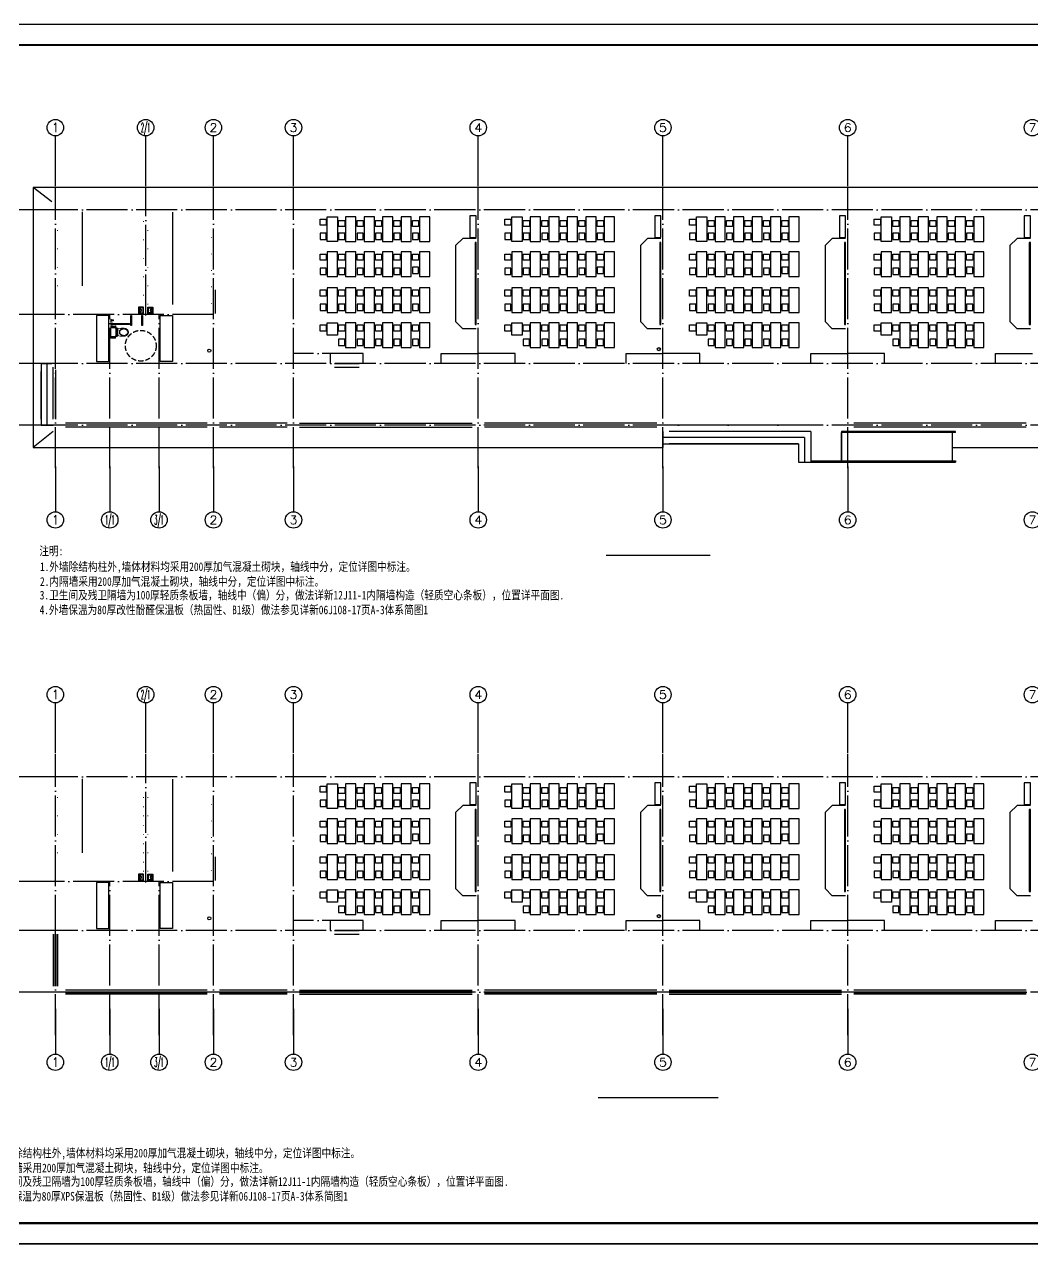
# Model space of a CAD drawing. Extents: x 28773 to 175644, y 7355 to 486294.
# Drawn here: x 78284 to 127384, y 186876 to 246751 of the extents above; entities that cross this region are included whole.
import ezdxf
from ezdxf.enums import TextEntityAlignment as Align

# ---------------------------------------------------------------- set-up
doc = ezdxf.new("R2010")
doc.units = 0
doc.header["$LTSCALE"] = 1000
doc.header["$MEASUREMENT"] = 0
doc.linetypes.add('DASH', pattern=[0.35, 0.25, -0.1])
doc.linetypes.add('DOTE', pattern=[2.42, 2, -0.2, 0.02, -0.2])
for name, color, linetype in [('AXIS', 3, 'Continuous'), ('AXIS_TEXT', 7, 'Continuous'), ('DIM_SYMB', 3, 'Continuous'), ('DOTE', 1, 'DOTE'), ('GROUND', 2, 'Continuous'), ('LVTRY', 6, 'Continuous'), ('PUB_TITLE', 7, 'Continuous'), ('RAIL', 163, 'Continuous'), ('STAIR', 3, 'Continuous'), ('TWT_TITLE', 7, 'Continuous'), ('WALL', 2, 'Continuous'), ('家具', 8, 'Continuous'), ('布置', 165, 'Continuous')]:
    doc.layers.add(name, color=color, linetype=linetype)
doc.layers.add('hatch', color=8, linetype='Continuous', lineweight=13)
doc.styles.add('-宋体', font='', dxfattribs={"width": 0.8})
doc.styles.add('_TCH_AXIS', font='complex_.ttf', dxfattribs={"bigfont": 'GBCBIG'})
doc.styles.add('COMPLEX', font='COMPLEX')
doc.styles.get('-宋体').set_extended_font_data('SimSun')

# ---------------------------------------------------------------- blocks, each defined once
blk = doc.blocks.new('ASEWQWQ')
at = {"layer": 'PUB_TITLE', "color": 8, "linetype": 'Continuous'}
blk.add_line((2984019, -2020728), (2984369, -2021078), dxfattribs=at)
at = {"layer": '家具'}
for p, q in [((2983369, -2020728), (2984019, -2020728)), ((2984369, -2021078), (2984019, -2020728)), ((2984369, -2024778), (2984369, -2021078)), ((2984019, -2025128), (2984369, -2024778)), ((2983369, -2025128), (2984019, -2025128))]:
    blk.add_line(p, q, dxfattribs=at)
for points in [[(2986129, -2021017), (2986129, -2019817), (2985629, -2019817), (2985629, -2021017)], [(2986172, -2019920), (2986172, -2020220), (2986472, -2020220), (2986472, -2019920)], [(2987029, -2021017), (2987029, -2019817), (2986529, -2019817), (2986529, -2021017)], [(2987072, -2019920), (2987072, -2020220), (2987372, -2020220), (2987372, -2019920)], [(2987929, -2021017), (2987929, -2019817), (2987429, -2019817), (2987429, -2021017)], [(2987972, -2019920), (2987972, -2020220), (2988272, -2020220), (2988272, -2019920)], [(2988829, -2021017), (2988829, -2019817), (2988329, -2019817), (2988329, -2021017)], [(2988872, -2019920), (2988872, -2020220), (2989172, -2020220), (2989172, -2019920)], [(2989729, -2021017), (2989729, -2019817), (2989229, -2019817), (2989229, -2021017)], [(2989772, -2019920), (2989772, -2020220), (2990072, -2020220), (2990072, -2019920)], [(2986172, -2020915), (2986172, -2020615), (2986472, -2020615), (2986472, -2020915)], [(2987072, -2020915), (2987072, -2020615), (2987372, -2020615), (2987372, -2020915)], [(2987972, -2020915), (2987972, -2020615), (2988272, -2020615), (2988272, -2020915)], [(2988872, -2020915), (2988872, -2020615), (2989172, -2020615), (2989172, -2020915)], [(2989772, -2020915), (2989772, -2020615), (2990072, -2020615), (2990072, -2020915)], [(2990629, -2020417), (2990629, -2021017), (2990129, -2021017), (2990129, -2020417)], [(2990672, -2020915), (2990672, -2020615), (2990972, -2020615), (2990972, -2020915)], [(2986129, -2022722), (2986129, -2021522), (2985629, -2021522), (2985629, -2022722)], [(2986172, -2021625), (2986172, -2021925), (2986472, -2021925), (2986472, -2021625)], [(2987029, -2022722), (2987029, -2021522), (2986529, -2021522), (2986529, -2022722)], [(2987072, -2021625), (2987072, -2021925), (2987372, -2021925), (2987372, -2021625)], [(2987929, -2022722), (2987929, -2021522), (2987429, -2021522), (2987429, -2022722)], [(2987972, -2021625), (2987972, -2021925), (2988272, -2021925), (2988272, -2021625)], [(2988829, -2022722), (2988829, -2021522), (2988329, -2021522), (2988329, -2022722)], [(2988872, -2021625), (2988872, -2021925), (2989172, -2021925), (2989172, -2021625)], [(2989729, -2022722), (2989729, -2021522), (2989229, -2021522), (2989229, -2022722)], [(2989772, -2021625), (2989772, -2021925), (2990072, -2021925), (2990072, -2021625)], [(2990629, -2022722), (2990629, -2021522), (2990129, -2021522), (2990129, -2022722)], [(2990672, -2021625), (2990672, -2021925), (2990972, -2021925), (2990972, -2021625)], [(2986172, -2022620), (2986172, -2022320), (2986472, -2022320), (2986472, -2022620)], [(2987072, -2022620), (2987072, -2022320), (2987372, -2022320), (2987372, -2022620)], [(2987972, -2022620), (2987972, -2022320), (2988272, -2022320), (2988272, -2022620)], [(2988872, -2022620), (2988872, -2022320), (2989172, -2022320), (2989172, -2022620)], [(2989772, -2022620), (2989772, -2022320), (2990072, -2022320), (2990072, -2022620)], [(2990672, -2022620), (2990672, -2022320), (2990972, -2022320), (2990972, -2022620)], [(2986129, -2024472), (2986129, -2023272), (2985629, -2023272), (2985629, -2024472)], [(2986172, -2023426), (2986172, -2023726), (2986472, -2023726), (2986472, -2023426)], [(2987029, -2024472), (2987029, -2023272), (2986529, -2023272), (2986529, -2024472)], [(2987072, -2023375), (2987072, -2023675), (2987372, -2023675), (2987372, -2023375)], [(2987929, -2024472), (2987929, -2023272), (2987429, -2023272), (2987429, -2024472)], [(2987972, -2023375), (2987972, -2023675), (2988272, -2023675), (2988272, -2023375)], [(2988829, -2024472), (2988829, -2023272), (2988329, -2023272), (2988329, -2024472)], [(2988872, -2023375), (2988872, -2023675), (2989172, -2023675), (2989172, -2023375)], [(2989729, -2024472), (2989729, -2023272), (2989229, -2023272), (2989229, -2024472)], [(2989772, -2023375), (2989772, -2023675), (2990072, -2023675), (2990072, -2023375)], [(2990629, -2024472), (2990629, -2023272), (2990129, -2023272), (2990129, -2024472)], [(2990672, -2023375), (2990672, -2023675), (2990972, -2023675), (2990972, -2023375)], [(2986172, -2024370), (2986172, -2024070), (2986472, -2024070), (2986472, -2024370)], [(2987072, -2024370), (2987072, -2024070), (2987372, -2024070), (2987372, -2024370)], [(2987972, -2024370), (2987972, -2024070), (2988272, -2024070), (2988272, -2024370)], [(2988872, -2024370), (2988872, -2024070), (2989172, -2024070), (2989172, -2024370)], [(2989772, -2024370), (2989772, -2024070), (2990072, -2024070), (2990072, -2024370)], [(2990672, -2024370), (2990672, -2024070), (2990972, -2024070), (2990972, -2024370)], [(2983369, -2026229), (2983669, -2026229), (2983669, -2025169), (2983369, -2025169)], [(2986129, -2026177), (2986129, -2024977), (2985629, -2024977), (2985629, -2026177)], [(2986172, -2025080), (2986172, -2025380), (2986472, -2025380), (2986472, -2025080)], [(2987029, -2026177), (2987029, -2024977), (2986529, -2024977), (2986529, -2026177)], [(2987072, -2025080), (2987072, -2025380), (2987372, -2025380), (2987372, -2025080)], [(2987929, -2026177), (2987929, -2024977), (2987429, -2024977), (2987429, -2026177)], [(2987972, -2025080), (2987972, -2025380), (2988272, -2025380), (2988272, -2025080)], [(2988829, -2026177), (2988829, -2024977), (2988329, -2024977), (2988329, -2026177)], [(2988872, -2025080), (2988872, -2025380), (2989172, -2025380), (2989172, -2025080)], [(2989729, -2026177), (2989729, -2024977), (2989229, -2024977), (2989229, -2026177)], [(2989772, -2025080), (2989772, -2025380), (2990072, -2025380), (2990072, -2025080)], [(2990629, -2024977), (2990629, -2026177), (2990129, -2026177), (2990129, -2024977)], [(2990672, -2025080), (2990672, -2025380), (2990972, -2025380), (2990972, -2025080)], [(2986172, -2026005), (2986172, -2025705), (2986472, -2025705), (2986472, -2026005)], [(2987072, -2026005), (2987072, -2025705), (2987372, -2025705), (2987372, -2026005)], [(2987972, -2026005), (2987972, -2025705), (2988272, -2025705), (2988272, -2026005)], [(2988872, -2026005), (2988872, -2025705), (2989172, -2025705), (2989172, -2026005)], [(2989772, -2026005), (2989772, -2025705), (2990072, -2025705), (2990072, -2026005)], [(2990672, -2026075), (2990672, -2025775), (2990972, -2025775), (2990972, -2026075)]]:
    blk.add_lwpolyline(points, close=True, dxfattribs=at)
blk.add_lwpolyline([(2983419, -2023216), (2983419, -2020928), (2983369, -2020928), (2983369, -2024928), (2983419, -2024928), (2983419, -2023104)], dxfattribs=at)
blk = doc.blocks.new('$plan$00000391')
for p, q in [((-349, 95), (-372, 95)), ((-360, 84), (-360, 106)), ((0, 249), (-172, 249)), ((-921, -400), (-921, -400)), ((-19, -380), (-901, -380)), ((-901, -420), (-19, -420)), ((-349, -95), (-372, -95)), ((-360, -84), (-360, -106)), ((-28, -555), (-13, -539)), ((-13, -610), (-28, -595)), ((-19, -420), (-19, -380))]:
    blk.add_line(p, q)
at = {"lineweight": 13}
blk.add_line((-246, 94), (-246, -94), dxfattribs=at)
for points in [[(-344, 161), (-459, 185, 0.088113), (-657, 194, 0.124068), (-791, 135, 0.086475), (-848, 68, 0.130408), (-865, 0, 0.130408), (-848, -68, 0.086475), (-791, -135, 0.124068), (-657, -194, 0.088113), (-459, -185), (-344, -161)], [(-232, 245, 0.32142), (-286, 169), (-286, -169, 0.300027), (-237, -242)], [(-172, 249), (-217, 249), (-206, 249, 0.081902), (-232, 245)], [(-237, -242, 0.019656), (-232, -245)], [(-232, -245, 0.081906), (-206, -249), (0, -249)]]:
    blk.add_lwpolyline(points, format="xyb")
for points in [[(-823, 0, -0.221073), (-777, 100, -0.102493), (-672, 156, -0.121565), (-540, 153, -0.187395), (-429, 71, -0.126952), (-411, 0, -0.126952), (-429, -71, -0.187395), (-540, -153, -0.121565), (-672, -156, -0.102493), (-777, -100, -0.221073)], [(-286, -199), (-286, 199), (-323, 199, 0.472458), (-346, 172, -0.097656), (-346, -172, 0.472458), (-323, -199)], [(0, -268), (0, 268, 0.421203), (-23, 291), (-208, 287, 0.384529), (-230, 266, 0.020097), (-240, 0, 0.020097), (-230, -266, 0.384529), (-208, -287), (-23, -291, 0.421203)], [(-137, -575), (-137, -575, 0.414214), (-117, -595), (-28, -595), (-28, -555), (-117, -555, 0.414214)]]:
    blk.add_lwpolyline(points, format="xyb", close=True)
for points in [[(-606, 146, -0.134007), (-498, 113, -0.213245), (-436, 29, 0.668461), (-420, 32, 0.205105), (-491, 125, 0.136377), (-606, 157)], [(-447, -6), (-441, -18, 0.801198), (-437, -19, 0.05862), (-435, 0, 0.05862), (-437, 19, 0.801198), (-441, 18), (-447, 6)], [(-232, 199, 0.216674), (-246, 169), (-246, 137)], [(-235, 197, -0.203745), (-206, 209), (0, 209)], [(-606, -157, 0.136377), (-491, -125, 0.205105), (-420, -32, 0.668461), (-436, -29, -0.213245), (-498, -113, -0.134007), (-606, -146)], [(-246, -137), (-246, -169, 0.194092), (-235, -197)], [(-235, -197, 0.203745), (-206, -209), (0, -209)]]:
    blk.add_lwpolyline(points, format="xyb", dxfattribs=at)
for points in [[(-286, 94), (-242, 94), (-242, 137), (-286, 137)], [(-286, -94), (-242, -94), (-242, -137), (-286, -137)], [(-103, -376), (-13, -376), (-13, -362), (-103, -362)], [(-103, -425), (-13, -425), (-13, -439), (-103, -439)], [(-43, -362), (-30, -362), (-30, -355), (-43, -355)], [(-43, -439), (-30, -439), (-30, -446), (-43, -446)], [(0, -340), (-13, -340), (-13, -460), (0, -460)], [(0, -512), (-13, -512), (-13, -632), (0, -632)]]:
    blk.add_lwpolyline(points, close=True)
blk.add_lwpolyline([(-233, -229), (-245, -264), (-238, -318), (-215, -315), (-220, -283)])
for start, end in [(90.00056, 180.00064), (179.99993, 270.00002)]:
    blk.add_arc((-901, -400), 20, start, end)
blk = doc.blocks.new('364535463')
at = {"layer": '布置'}
blk.add_lwpolyline([(150, -250), (150, 0), (-150, 0), (-150, -250)], close=True, dxfattribs=at)
blk.add_lwpolyline([(100, -220), (120, -220), (120, -30), (-120, -30), (-120, -220), (-100, -220, -1)], format="xyb", close=True, dxfattribs=at)
blk.add_lwpolyline([(-70, -220), (70, -220)], dxfattribs=at)
blk.add_arc((0, -220), 70, 0, 180, dxfattribs=at)
blk = doc.blocks.new('_AXISO')
blk.add_circle((0, 0), 0.5)
at = {"layer": 'AXIS_TEXT', "style": 'COMPLEX', "width": 1.041667}
blk.add_attdef('A', text='', height=0.56, dxfattribs=at).set_placement((-0.25, -0.28), (0.25, -0.28), align=Align.FIT)

msp = doc.modelspace()

# ---------------------------------------------------------------- linework, layer by layer
for points in [[(81096, 237631), (81096, 234018)], [(85496, 237618), (85496, 233106)], [(93384, 230231), (94584, 230231)], [(93384, 230051), (94584, 230051)], [(93384, 230051), (94584, 230051)], [(81096, 210004), (81096, 206392)], [(85496, 209992), (85496, 205479)], [(93384, 202604), (94584, 202604)], [(93384, 202424), (94584, 202424)]]:
    msp.add_lwpolyline(points)
for points in [[(83463, 232581), (83495, 232581), (83495, 232095), (83463, 232095)], [(83999, 232581), (84031, 232581), (84031, 232095), (83999, 232095)]]:
    msp.add_lwpolyline(points, close=True)
at = {"color": 2}
for points in [[(79604, 230231), (79084, 230231), (79084, 227231), (79684, 227231)], [(79084, 230231), (79604, 230231)], [(79384, 227231), (79384, 230231)], [(79684, 227531), (79684, 230051)], [(79084, 227531), (79084, 229851)], [(79084, 227231), (79684, 227231)], [(109384, 226931), (109384, 226331), (115984, 226331)]]:
    msp.add_lwpolyline(points, dxfattribs=at)
at = {"color": 5}
for points in [[(79759, 202424), (79759, 199904)], [(79809, 202424), (79809, 199904)], [(80284, 199629), (87184, 199629)], [(80284, 199579), (87184, 199579)], [(87784, 199629), (91084, 199629)], [(87784, 199579), (91084, 199579)], [(100084, 199629), (91684, 199629)], [(100084, 199579), (91684, 199579)], [(100684, 199629), (109084, 199629)], [(100684, 199579), (109084, 199579)], [(118084, 199629), (109684, 199629)], [(118084, 199579), (109684, 199579)], [(118684, 199629), (127084, 199629)], [(118684, 199579), (127084, 199579)]]:
    msp.add_lwpolyline(points, dxfattribs=at)
at = {"linetype": 'DASH'}
msp.add_circle((83945, 231103), 750, dxfattribs=at)
at = {"color": 5}
for centre in [(87284, 230865), (109182, 230935), (87284, 203205), (109182, 203308)]:
    msp.add_circle(centre, 75, dxfattribs=at)
at = {"layer": 'AXIS'}
for p, q in [((79784, 238871), (79784, 241329)), ((84184, 238871), (84184, 241329)), ((87484, 238871), (87484, 241329)), ((91384, 238871), (91384, 241329)), ((100384, 238871), (100384, 241329)), ((109384, 238871), (109384, 241329)), ((118384, 238871), (118384, 241329)), ((78986, 237731), (76976, 237731)), ((78986, 232631), (76976, 232631)), ((78986, 230231), (76976, 230231)), ((78986, 227231), (76976, 227231)), ((79784, 225222), (79784, 223016)), ((82434, 225222), (82434, 223016)), ((84834, 225222), (84834, 223016)), ((87484, 225222), (87484, 223016)), ((91384, 225222), (91384, 223016)), ((100384, 225222), (100384, 223016)), ((109384, 225222), (109384, 223016)), ((118384, 225222), (118384, 223016)), ((79784, 211244), (79784, 213702)), ((84184, 211244), (84184, 213702)), ((87484, 211244), (87484, 213702)), ((91384, 211244), (91384, 213702)), ((100384, 211244), (100384, 213702)), ((109384, 211244), (109384, 213702)), ((118384, 211244), (118384, 213702)), ((78986, 210104), (76976, 210104)), ((78986, 205004), (76976, 205004)), ((78986, 202604), (76976, 202604)), ((78986, 199604), (76976, 199604)), ((79784, 198797), (79784, 196591)), ((82434, 198797), (82434, 196591)), ((84834, 198797), (84834, 196591)), ((87484, 198797), (87484, 196591)), ((91384, 198797), (91384, 196591)), ((100384, 198797), (100384, 196591)), ((109384, 198797), (109384, 196591)), ((118384, 198797), (118384, 196591))]:
    msp.add_line(p, q, dxfattribs=at)
at = {"layer": 'DIM_SYMB'}
msp.add_lwpolyline([(121218, 225825, 0, 0, 0), (120659, 225825, 80, 0, 0), (120359, 225825, 0, 0, 0)], format="xyseb", dxfattribs=at)
at = {"layer": 'DIM_SYMB', "const_width": 70}
for points in [[(106610, 220885), (111685, 220885)], [(106215, 194460), (112080, 194460)]]:
    msp.add_lwpolyline(points, dxfattribs=at)
at = {"layer": 'DOTE'}
for p, q in [((79784, 225140), (79784, 238831)), ((84184, 232581), (84184, 238831)), ((87484, 225140), (87484, 238831)), ((91384, 225140), (91384, 238831)), ((100384, 225140), (100384, 238831)), ((109384, 225140), (109384, 238831)), ((118384, 225140), (118384, 238831)), ((141384, 237731), (78684, 237731)), ((141384, 237731), (78684, 237731)), ((141384, 237731), (78684, 237731)), ((141384, 237731), (78684, 237731)), ((87484, 232631), (78684, 232631)), ((82434, 225140), (82434, 232631)), ((84834, 225140), (84834, 232631)), ((94784, 230731), (91384, 230731)), ((93184, 230231), (93184, 230731)), ((94784, 230231), (94784, 230731)), ((98584, 230731), (100384, 230731)), ((98584, 230231), (98584, 230731)), ((102184, 230731), (100384, 230731)), ((102184, 230231), (102184, 230731)), ((107584, 230731), (109384, 230731)), ((107584, 230231), (107584, 230731)), ((111184, 230731), (109384, 230731)), ((111184, 230231), (111184, 230731)), ((116584, 230731), (118384, 230731)), ((116584, 230231), (116584, 230731)), ((120184, 230731), (118384, 230731)), ((120184, 230231), (120184, 230731)), ((125584, 230731), (127384, 230731)), ((125584, 230231), (125584, 230731)), ((141384, 230231), (78684, 230231)), ((141384, 227231), (78684, 227231)), ((79784, 197514), (79784, 211204)), ((84184, 204954), (84184, 211204)), ((87484, 197514), (87484, 211204)), ((91384, 197514), (91384, 211204)), ((100384, 197514), (100384, 211204)), ((109384, 197514), (109384, 211204)), ((118384, 197514), (118384, 211204)), ((141384, 210104), (78684, 210104)), ((141384, 210104), (78684, 210104)), ((141384, 210104), (78684, 210104)), ((141384, 210104), (78684, 210104)), ((87484, 205004), (78684, 205004)), ((82434, 197514), (82434, 205004)), ((84834, 197514), (84834, 205004)), ((94784, 203104), (91384, 203104)), ((93184, 202604), (93184, 203104)), ((94784, 202604), (94784, 203104)), ((98584, 203104), (100384, 203104)), ((98584, 202604), (98584, 203104)), ((102184, 203104), (100384, 203104)), ((102184, 202604), (102184, 203104)), ((107584, 203104), (109384, 203104)), ((107584, 202604), (107584, 203104)), ((111184, 203104), (109384, 203104)), ((111184, 202604), (111184, 203104)), ((116584, 203104), (118384, 203104)), ((116584, 202604), (116584, 203104)), ((120184, 203104), (118384, 203104)), ((120184, 202604), (120184, 203104)), ((125584, 203104), (127384, 203104)), ((125584, 202604), (125584, 203104)), ((141384, 202604), (78684, 202604)), ((141384, 199604), (78684, 199604))]:
    msp.add_line(p, q, dxfattribs=at)
at = {"layer": 'GROUND'}
for p, q in [((141364, 238811), (78704, 238811)), ((78704, 238811), (78704, 226151)), ((79604, 238111), (78704, 238811)), ((79684, 226931), (78704, 226151)), ((78704, 226151), (109384, 226151)), ((103204, 226151), (109384, 226151)), ((123484, 226151), (141364, 226151))]:
    msp.add_line(p, q, dxfattribs=at)
msp.add_lwpolyline([(109384, 226931), (109384, 226151)], dxfattribs=at)
at = {"layer": 'hatch'}
for p, q in [((84084, 237145), (84084, 237170)), ((79884, 236732), (79884, 236707)), ((84284, 236732), (84284, 236707)), ((84084, 236246), (84084, 236271)), ((87384, 236356), (87384, 236381)), ((79884, 235834), (79884, 235809)), ((84084, 235348), (84084, 235373)), ((84284, 235834), (84284, 235809)), ((87384, 235557), (87384, 235582)), ((79884, 234935), (79884, 234910)), ((84284, 234935), (84284, 234910)), ((87384, 234758), (87384, 234783)), ((84084, 234449), (84084, 234474)), ((79884, 234037), (79884, 234012)), ((84084, 233551), (84084, 233576)), ((84284, 234037), (84284, 234012)), ((87384, 233958), (87384, 233983)), ((84284, 233138), (84284, 233113)), ((87384, 233159), (87384, 233184)), ((79884, 209106), (79884, 209081)), ((84084, 209081), (84084, 209106)), ((84284, 209106), (84284, 209081)), ((84284, 209106), (84284, 209081)), ((84084, 208620), (84084, 208645)), ((87384, 208730), (87384, 208755)), ((79884, 208207), (79884, 208182)), ((84084, 208182), (84084, 208207)), ((84284, 208207), (84284, 208182)), ((84284, 208207), (84284, 208182)), ((87384, 207930), (87384, 207955)), ((79884, 207309), (79884, 207284)), ((84084, 207721), (84084, 207746)), ((84084, 207284), (84084, 207309)), ((84284, 207309), (84284, 207284)), ((84284, 207309), (84284, 207284)), ((84084, 206823), (84084, 206848)), ((87384, 207131), (87384, 207156)), ((79884, 206410), (79884, 206385)), ((84084, 206385), (84084, 206410)), ((84284, 206410), (84284, 206385)), ((84284, 206410), (84284, 206385)), ((87384, 206332), (87384, 206357)), ((84084, 205924), (84084, 205949)), ((84084, 205487), (84084, 205512)), ((84284, 205512), (84284, 205487)), ((84284, 205512), (84284, 205487)), ((87384, 205532), (87384, 205557))]:
    msp.add_line(p, q, dxfattribs=at)
at = {"layer": 'LVTRY'}
for points in [[(82384, 230331), (82384, 232581), (81784, 232581), (81784, 230331)], [(84884, 230331), (84884, 232581), (85484, 232581), (85484, 230331)], [(82384, 202704), (82384, 204954), (81784, 204954), (81784, 202704)], [(84884, 202704), (84884, 204954), (85484, 204954), (85484, 202704)]]:
    msp.add_lwpolyline(points, close=True, dxfattribs=at)
at = {"layer": 'RAIL'}
for p, q in [((79784, 229931), (79784, 227531)), ((79784, 202424), (79784, 199904))]:
    msp.add_line(p, q, dxfattribs=at)
at = {"layer": 'STAIR'}
for p, q in [((87584, 232681), (87584, 233821)), ((87584, 205054), (87584, 206194))]:
    msp.add_line(p, q, dxfattribs=at)
at = {"layer": 'TWT_TITLE'}
for points in [[(70544, 187351), (154644, 187351), (154644, 246751), (70544, 246751)], [(70544, 127951), (154644, 127951), (154644, 187351), (70544, 187351)]]:
    msp.add_lwpolyline(points, close=True, dxfattribs=at)
at = {"layer": 'TWT_TITLE', "const_width": 100}
msp.add_lwpolyline([(73044, 188351), (153644, 188351), (153644, 245751), (73044, 245751)], close=True, dxfattribs=at)
at = {"layer": 'WALL'}
for p, q in [((87184, 227331), (80284, 227331)), ((87184, 227131), (80284, 227131)), ((91084, 227331), (87784, 227331)), ((91084, 227131), (87784, 227131)), ((91684, 227331), (100084, 227331)), ((91684, 227131), (100084, 227131)), ((109084, 227331), (100684, 227331)), ((109084, 227131), (100684, 227131)), ((123643, 226931), (118084, 226931)), ((127084, 227331), (118684, 227331)), ((127084, 227131), (118684, 227131)), ((123643, 226871), (123643, 226931)), ((118084, 225491), (118084, 226871)), ((123643, 226871), (118084, 226871)), ((123484, 225491), (123484, 226871)), ((115984, 225431), (123634, 225431)), ((116584, 225491), (123634, 225491)), ((123634, 225491), (123634, 225431)), ((79684, 202424), (79684, 199904)), ((79884, 202424), (79884, 199904)), ((87184, 199704), (80284, 199704)), ((87184, 199504), (80284, 199504)), ((91084, 199704), (87784, 199704)), ((91084, 199504), (87784, 199504)), ((91684, 199704), (100084, 199704)), ((91684, 199504), (100084, 199504)), ((109084, 199704), (100684, 199704)), ((109084, 199504), (100684, 199504)), ((109684, 199704), (118084, 199704)), ((109684, 199504), (118084, 199504)), ((127084, 199704), (118684, 199704)), ((127084, 199504), (118684, 199504))]:
    msp.add_line(p, q, dxfattribs=at)
at = {"layer": 'WALL', "color": 7, "ltscale": 10}
for p, q in [((116884, 227231), (109684, 227231)), ((116884, 199604), (109684, 199604))]:
    msp.add_line(p, q, dxfattribs=at)
at = {"layer": 'WALL', "color": 2, "ltscale": 10}
for p, q in [((116584, 226931), (109684, 226931)), ((116284, 226631), (109384, 226631)), ((115984, 226331), (109684, 226331))]:
    msp.add_line(p, q, dxfattribs=at)
at = {"layer": 'WALL'}
for points in [[(116584, 226931), (116584, 225431)], [(118084, 226931), (118084, 225431)], [(115984, 226331), (115984, 225431)], [(116284, 226631), (116284, 225431)]]:
    msp.add_lwpolyline(points, dxfattribs=at)

# ---------------------------------------------------------------- block references
for name, p, rotation in [('ASEWQWQ', (3083652, -1788798), 180), ('ASEWQWQ', (3092652, -1788798), 180), ('ASEWQWQ', (3101652, -1788798), 180), ('ASEWQWQ', (3110652, -1788798), 180), ('364535463', (84084, 232831), 270), ('ASEWQWQ', (3083652, -1816425), 180), ('ASEWQWQ', (3092652, -1816425), 180), ('ASEWQWQ', (3101652, -1816425), 180), ('ASEWQWQ', (3110652, -1816425), 180), ('364535463', (84084, 205204), 270)]:
    msp.add_blockref(name, p, dxfattribs=dict(rotation=rotation))
at = {"xscale": -1, "rotation": 90}
for p in [(84284, 232831), (84284, 205204)]:
    msp.add_blockref('364535463', p, dxfattribs=at)
at = {"layer": 'AXIS'}
ref = msp.add_blockref('_AXISO', (79784, 241729), dxfattribs=dict(at, xscale=800, yscale=800, zscale=800))
ref.add_attrib('A', '1', dxfattribs={"layer": 'AXIS_TEXT', "height": 457, "style": '_TCH_AXIS', "width": 0.985266}).set_placement((79622, 241501), (79946, 241501), align=Align.FIT)
ref = msp.add_blockref('_AXISO', (84184, 241729), dxfattribs=dict(at, xscale=800, yscale=800, zscale=800))
ref.add_attrib('A', '2/1', dxfattribs={"layer": 'AXIS_TEXT', "height": 452.5, "style": '_TCH_AXIS', "width": 0.367591}).set_placement((83957, 241503), (84410, 241503), align=Align.FIT)
ref = msp.add_blockref('_AXISO', (87484, 241729), dxfattribs=dict(at, xscale=800, yscale=800, zscale=800))
ref.add_attrib('A', '2', dxfattribs={"layer": 'AXIS_TEXT', "height": 405, "style": '_TCH_AXIS'}).set_placement((87291, 241527), (87677, 241527), align=Align.FIT)
ref = msp.add_blockref('_AXISO', (91384, 241729), dxfattribs=dict(at, xscale=800, yscale=800, zscale=800))
ref.add_attrib('A', '3', dxfattribs={"layer": 'AXIS_TEXT', "height": 405, "style": '_TCH_AXIS'}).set_placement((91191, 241527), (91577, 241527), align=Align.FIT)
ref = msp.add_blockref('_AXISO', (100384, 241729), dxfattribs=dict(at, xscale=800, yscale=800, zscale=800))
ref.add_attrib('A', '4', dxfattribs={"layer": 'AXIS_TEXT', "height": 400, "style": '_TCH_AXIS', "width": 0.978994}).set_placement((100188, 241529), (100580, 241529), align=Align.FIT)
ref = msp.add_blockref('_AXISO', (109384, 241729), dxfattribs=dict(at, xscale=800, yscale=800, zscale=800))
ref.add_attrib('A', '5', dxfattribs={"layer": 'AXIS_TEXT', "height": 405, "style": '_TCH_AXIS'}).set_placement((109191, 241527), (109577, 241527), align=Align.FIT)
ref = msp.add_blockref('_AXISO', (118384, 241729), dxfattribs=dict(at, xscale=800, yscale=800, zscale=800))
ref.add_attrib('A', '6', dxfattribs={"layer": 'AXIS_TEXT', "height": 405, "style": '_TCH_AXIS'}).set_placement((118191, 241527), (118577, 241527), align=Align.FIT)
ref = msp.add_blockref('_AXISO', (127384, 241729), dxfattribs=dict(at, xscale=800, yscale=800, zscale=800))
ref.add_attrib('A', '7', dxfattribs={"layer": 'AXIS_TEXT', "height": 412, "style": '_TCH_AXIS', "width": 0.966688}).set_placement((127194, 241523), (127574, 241523), align=Align.FIT)
ref = msp.add_blockref('_AXISO', (79784, 222616), dxfattribs=dict(at, xscale=800, yscale=800, zscale=800))
ref.add_attrib('A', '1', dxfattribs={"layer": 'AXIS_TEXT', "height": 457, "style": '_TCH_AXIS', "width": 0.985266}).set_placement((79622, 222387), (79946, 222387), align=Align.FIT)
ref = msp.add_blockref('_AXISO', (82434, 222616), dxfattribs=dict(at, xscale=800, yscale=800, zscale=800))
ref.add_attrib('A', '1/1', dxfattribs={"layer": 'AXIS_TEXT', "height": 452.5, "style": '_TCH_AXIS', "width": 0.401986}).set_placement((82207, 222389), (82660, 222389), align=Align.FIT)
ref = msp.add_blockref('_AXISO', (84834, 222616), dxfattribs=dict(at, xscale=800, yscale=800, zscale=800))
ref.add_attrib('A', '3/1', dxfattribs={"layer": 'AXIS_TEXT', "height": 452.5, "style": '_TCH_AXIS', "width": 0.367591}).set_placement((84607, 222389), (85060, 222389), align=Align.FIT)
ref = msp.add_blockref('_AXISO', (87484, 222616), dxfattribs=dict(at, xscale=800, yscale=800, zscale=800))
ref.add_attrib('A', '2', dxfattribs={"layer": 'AXIS_TEXT', "height": 405, "style": '_TCH_AXIS'}).set_placement((87291, 222413), (87677, 222413), align=Align.FIT)
ref = msp.add_blockref('_AXISO', (91384, 222616), dxfattribs=dict(at, xscale=800, yscale=800, zscale=800))
ref.add_attrib('A', '3', dxfattribs={"layer": 'AXIS_TEXT', "height": 405, "style": '_TCH_AXIS'}).set_placement((91191, 222413), (91577, 222413), align=Align.FIT)
ref = msp.add_blockref('_AXISO', (100384, 222616), dxfattribs=dict(at, xscale=800, yscale=800, zscale=800))
ref.add_attrib('A', '4', dxfattribs={"layer": 'AXIS_TEXT', "height": 400, "style": '_TCH_AXIS', "width": 0.978994}).set_placement((100188, 222415), (100580, 222415), align=Align.FIT)
ref = msp.add_blockref('_AXISO', (109384, 222616), dxfattribs=dict(at, xscale=800, yscale=800, zscale=800))
ref.add_attrib('A', '5', dxfattribs={"layer": 'AXIS_TEXT', "height": 405, "style": '_TCH_AXIS'}).set_placement((109191, 222413), (109577, 222413), align=Align.FIT)
ref = msp.add_blockref('_AXISO', (118384, 222616), dxfattribs=dict(at, xscale=800, yscale=800, zscale=800))
ref.add_attrib('A', '6', dxfattribs={"layer": 'AXIS_TEXT', "height": 405, "style": '_TCH_AXIS'}).set_placement((118191, 222413), (118577, 222413), align=Align.FIT)
ref = msp.add_blockref('_AXISO', (127384, 222616), dxfattribs=dict(at, xscale=800, yscale=800, zscale=800))
ref.add_attrib('A', '7', dxfattribs={"layer": 'AXIS_TEXT', "height": 412, "style": '_TCH_AXIS', "width": 0.966688}).set_placement((127194, 222410), (127574, 222410), align=Align.FIT)
ref = msp.add_blockref('_AXISO', (79784, 214102), dxfattribs=dict(at, xscale=800, yscale=800, zscale=800))
ref.add_attrib('A', '1', dxfattribs={"layer": 'AXIS_TEXT', "height": 457, "style": '_TCH_AXIS', "width": 0.985266}).set_placement((79622, 213874), (79946, 213874), align=Align.FIT)
ref = msp.add_blockref('_AXISO', (84184, 214102), dxfattribs=dict(at, xscale=800, yscale=800, zscale=800))
ref.add_attrib('A', '2/1', dxfattribs={"layer": 'AXIS_TEXT', "height": 452.5, "style": '_TCH_AXIS', "width": 0.367591}).set_placement((83957, 213876), (84410, 213876), align=Align.FIT)
ref = msp.add_blockref('_AXISO', (87484, 214102), dxfattribs=dict(at, xscale=800, yscale=800, zscale=800))
ref.add_attrib('A', '2', dxfattribs={"layer": 'AXIS_TEXT', "height": 405, "style": '_TCH_AXIS'}).set_placement((87291, 213900), (87677, 213900), align=Align.FIT)
ref = msp.add_blockref('_AXISO', (91384, 214102), dxfattribs=dict(at, xscale=800, yscale=800, zscale=800))
ref.add_attrib('A', '3', dxfattribs={"layer": 'AXIS_TEXT', "height": 405, "style": '_TCH_AXIS'}).set_placement((91191, 213900), (91577, 213900), align=Align.FIT)
ref = msp.add_blockref('_AXISO', (100384, 214102), dxfattribs=dict(at, xscale=800, yscale=800, zscale=800))
ref.add_attrib('A', '4', dxfattribs={"layer": 'AXIS_TEXT', "height": 400, "style": '_TCH_AXIS', "width": 0.978994}).set_placement((100188, 213902), (100580, 213902), align=Align.FIT)
ref = msp.add_blockref('_AXISO', (109384, 214102), dxfattribs=dict(at, xscale=800, yscale=800, zscale=800))
ref.add_attrib('A', '5', dxfattribs={"layer": 'AXIS_TEXT', "height": 405, "style": '_TCH_AXIS'}).set_placement((109191, 213900), (109577, 213900), align=Align.FIT)
ref = msp.add_blockref('_AXISO', (118384, 214102), dxfattribs=dict(at, xscale=800, yscale=800, zscale=800))
ref.add_attrib('A', '6', dxfattribs={"layer": 'AXIS_TEXT', "height": 405, "style": '_TCH_AXIS'}).set_placement((118191, 213900), (118577, 213900), align=Align.FIT)
ref = msp.add_blockref('_AXISO', (127384, 214102), dxfattribs=dict(at, xscale=800, yscale=800, zscale=800))
ref.add_attrib('A', '7', dxfattribs={"layer": 'AXIS_TEXT', "height": 412, "style": '_TCH_AXIS', "width": 0.966688}).set_placement((127194, 213897), (127574, 213897), align=Align.FIT)
ref = msp.add_blockref('_AXISO', (79784, 196191), dxfattribs=dict(at, xscale=800, yscale=800, zscale=800))
ref.add_attrib('A', '1', dxfattribs={"layer": 'AXIS_TEXT', "height": 457, "style": '_TCH_AXIS', "width": 0.985266}).set_placement((79622, 195962), (79946, 195962), align=Align.FIT)
ref = msp.add_blockref('_AXISO', (82434, 196191), dxfattribs=dict(at, xscale=800, yscale=800, zscale=800))
ref.add_attrib('A', '1/1', dxfattribs={"layer": 'AXIS_TEXT', "height": 452.5, "style": '_TCH_AXIS', "width": 0.401986}).set_placement((82207, 195964), (82660, 195964), align=Align.FIT)
ref = msp.add_blockref('_AXISO', (84834, 196191), dxfattribs=dict(at, xscale=800, yscale=800, zscale=800))
ref.add_attrib('A', '3/1', dxfattribs={"layer": 'AXIS_TEXT', "height": 452.5, "style": '_TCH_AXIS', "width": 0.367591}).set_placement((84607, 195964), (85060, 195964), align=Align.FIT)
ref = msp.add_blockref('_AXISO', (87484, 196191), dxfattribs=dict(at, xscale=800, yscale=800, zscale=800))
ref.add_attrib('A', '2', dxfattribs={"layer": 'AXIS_TEXT', "height": 405, "style": '_TCH_AXIS'}).set_placement((87291, 195988), (87677, 195988), align=Align.FIT)
ref = msp.add_blockref('_AXISO', (91384, 196191), dxfattribs=dict(at, xscale=800, yscale=800, zscale=800))
ref.add_attrib('A', '3', dxfattribs={"layer": 'AXIS_TEXT', "height": 405, "style": '_TCH_AXIS'}).set_placement((91191, 195988), (91577, 195988), align=Align.FIT)
ref = msp.add_blockref('_AXISO', (100384, 196191), dxfattribs=dict(at, xscale=800, yscale=800, zscale=800))
ref.add_attrib('A', '4', dxfattribs={"layer": 'AXIS_TEXT', "height": 400, "style": '_TCH_AXIS', "width": 0.978994}).set_placement((100188, 195991), (100580, 195991), align=Align.FIT)
ref = msp.add_blockref('_AXISO', (109384, 196191), dxfattribs=dict(at, xscale=800, yscale=800, zscale=800))
ref.add_attrib('A', '5', dxfattribs={"layer": 'AXIS_TEXT', "height": 405, "style": '_TCH_AXIS'}).set_placement((109191, 195988), (109577, 195988), align=Align.FIT)
ref = msp.add_blockref('_AXISO', (118384, 196191), dxfattribs=dict(at, xscale=800, yscale=800, zscale=800))
ref.add_attrib('A', '6', dxfattribs={"layer": 'AXIS_TEXT', "height": 405, "style": '_TCH_AXIS'}).set_placement((118191, 195988), (118577, 195988), align=Align.FIT)
ref = msp.add_blockref('_AXISO', (127384, 196191), dxfattribs=dict(at, xscale=800, yscale=800, zscale=800))
ref.add_attrib('A', '7', dxfattribs={"layer": 'AXIS_TEXT', "height": 412, "style": '_TCH_AXIS', "width": 0.966688}).set_placement((127194, 195985), (127574, 195985), align=Align.FIT)
at = {"layer": 'hatch', "xscale": -1, "yscale": -1}
msp.add_blockref('$plan$00000391', (82484, 231762), dxfattribs=at)

# ---------------------------------------------------------------- texts
at = {"linetype": 'Continuous', "style": '-宋体', "width": 0.8}
for s, p in [('注明:', (79002, 220889)), ('1.外墙除结构柱外,墙体材料均采用200厚加气混凝土砌块，轴线中分，定位详图中标注。', (79033, 220126)), ('2.内隔墙采用200厚加气混凝土砌块，轴线中分，定位详图中标注。', (79033, 219403)), ('3.卫生间及残卫隔墙为100厚轻质条板墙，轴线中（偏）分，做法详新12J11-1内隔墙构造（轻质空心条板），位置详平面图.', (79022, 218740)), ('4.外墙保温为80厚改性酚醛保温板（热固性、B1级）做法参见详新06J108-17页A-3体系简图1', (79015, 218022)), ('1.外墙除结构柱外,墙体材料均采用200厚加气混凝土砌块，轴线中分，定位详图中标注。', (76326, 191555)), ('2.内隔墙采用200厚加气混凝土砌块，轴线中分，定位详图中标注。', (76326, 190832)), ('3.卫生间及残卫隔墙为100厚轻质条板墙，轴线中（偏）分，做法详新12J11-1内隔墙构造（轻质空心条板），位置详平面图.', (76316, 190169)), ('4.外墙保温为80厚XPS保温板（热固性、B1级）做法参见详新06J108-17页A-3体系简图1', (76308, 189451))]:
    msp.add_text(s, height=420, dxfattribs=at).set_placement(p)

doc.saveas('drawing.dxf')
